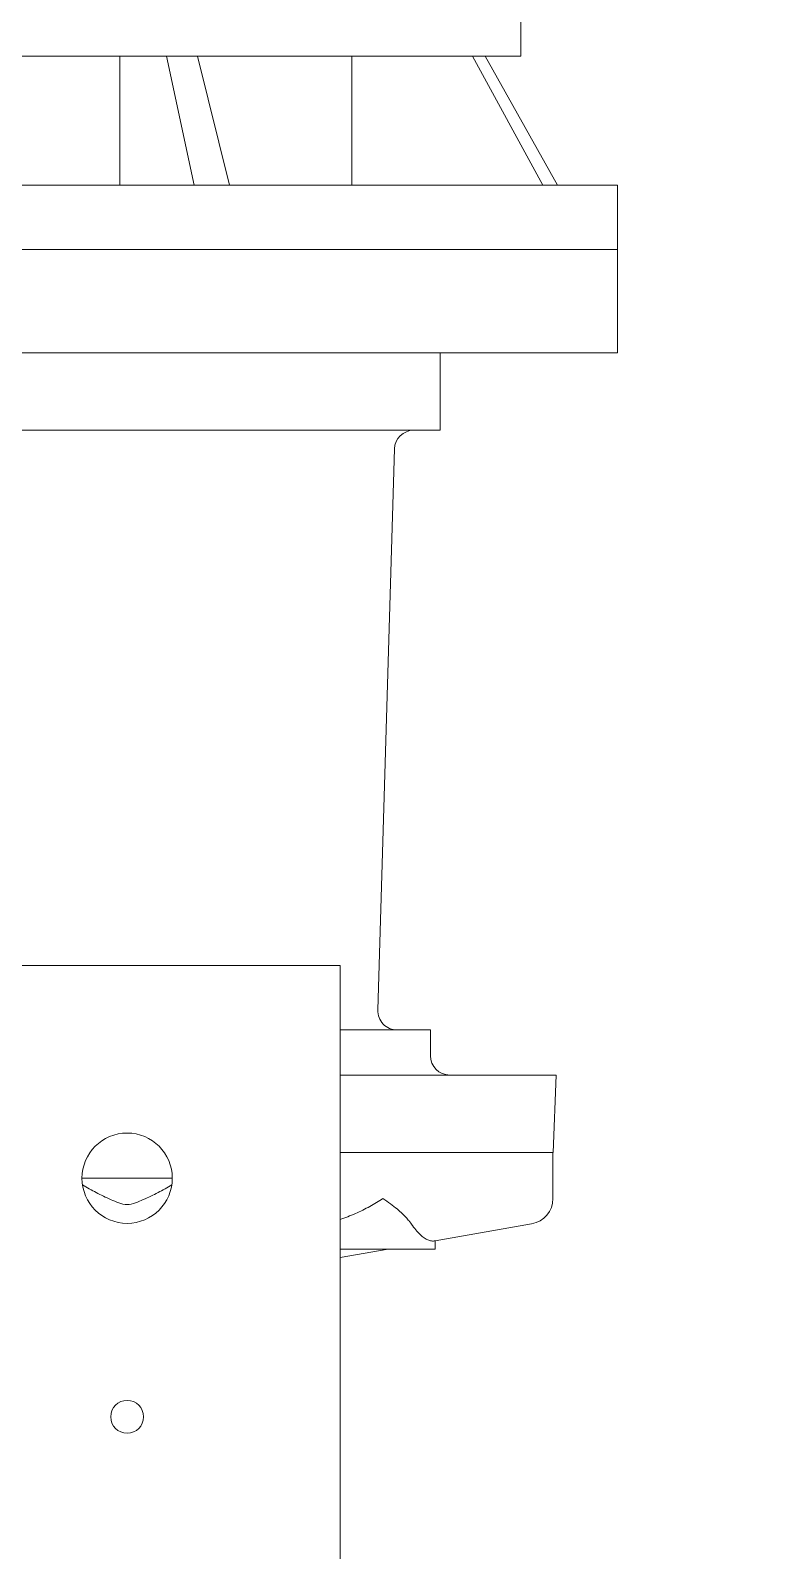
# Model space of a CAD drawing. Extents: x -965262 to 1142518, y -357520 to 71675.
# Drawn here: x -851746.3 to -851630.5, y -92212.1 to -91976.3 of the extents above; entities that cross this region are included whole.
import ezdxf

# ---------------------------------------------------------------- set-up
doc = ezdxf.new("R2010")
doc.units = 0
doc.header["$LTSCALE"] = 10
doc.layers.get('0').update_dxf_attribs({"linetype": 'CONTINUOUS', "lineweight": 30})
doc.layers.add('Оборудование', color=7, linetype='CONTINUOUS', lineweight=30)

msp = doc.modelspace()

# ---------------------------------------------------------------- hatches: boundary and pattern name
at = {"lineweight": 30, "true_color": 0x1b8828}
h = msp.add_hatch(color=106, dxfattribs=at)
h.dxf.hatch_style = 1
h.paths.add_polyline_path([(-851459.79, -90277.67), (-853359.79, -90277.67), (-853359.79, -94944.84), (-851459.79, -94944.84)])
h.paths.add_polyline_path([(-851559.79, -94844.84), (-853259.79, -94844.84), (-853259.79, -90344.85), (-851559.79, -90344.85)], flags=16)

# ---------------------------------------------------------------- linework, layer by layer
at = {"layer": 'Оборудование', "color": 7, "lineweight": 0}
for p, q in [((-851670.29, -91980.34, -2902.58), (-851670.29, -91824.34, -2902.58)), ((-851725.18, -91980.34, -2902.58), (-851785.41, -91980.34, -2902.58)), ((-851732.44, -91980.34, -2902.58), (-851732.44, -92000.34, -2902.58)), ((-851720.38, -91980.34, -2902.58), (-851725.18, -91980.34, -2902.58)), ((-851720.92, -92000.34, -2902.58), (-851725.18, -91980.34, -2902.58)), ((-851677.79, -91980.34, -2902.58), (-851720.38, -91980.34, -2902.58)), ((-851720.38, -91980.34, -2902.58), (-851715.45, -92000.34, -2902.58)), ((-851696.48, -91980.34, -2902.58), (-851696.48, -92000.34, -2902.58)), ((-851675.8, -91980.34, -2902.58), (-851677.79, -91980.34, -2902.58)), ((-851666.85, -92000.34, -2902.58), (-851677.79, -91980.34, -2902.58)), ((-851670.29, -91980.34, -2902.58), (-851675.8, -91980.34, -2902.58)), ((-851675.8, -91980.34, -2902.58), (-851664.58, -92000.34, -2902.58)), ((-851655.29, -92000.34, -2902.58), (-851855.29, -92000.34, -2902.58)), ((-851655.29, -92010.34, -2902.58), (-851655.29, -92000.34, -2902.58)), ((-851655.29, -92010.34, -2902.58), (-851855.29, -92010.34, -2902.58)), ((-851655.29, -92010.34, -2902.58), (-851855.29, -92010.34, -2902.58)), ((-851655.29, -92026.34, -2902.58), (-851655.29, -92010.34, -2902.58)), ((-851655.29, -92026.34, -2902.58), (-851855.29, -92026.34, -2902.58)), ((-851682.79, -92038.34, -2902.58), (-851682.79, -92026.34, -2902.58)), ((-851682.79, -92038.34, -2902.58), (-851777.79, -92038.34, -2902.58)), ((-851692.45, -92128.25, -2902.58), (-851689.87, -92041.25, -2902.58)), ((-851698.29, -92121.34, -2902.58), (-851781.83, -92121.34, -2902.58)), ((-851698.29, -92411.34, -2902.58), (-851698.29, -92121.34, -2902.58)), ((-851684.29, -92131.34, -2902.58), (-851698.29, -92131.34, -2902.58)), ((-851684.29, -92131.34, -2902.58), (-851684.29, -92135.34, -2902.58)), ((-851698.29, -92138.34, -2902.58), (-851664.82, -92138.34, -2902.58)), ((-851665.24, -92150.34, -2902.58), (-851664.82, -92138.34, -2902.58)), ((-851698.29, -92150.34, -2902.58), (-851665.24, -92150.34, -2902.58)), ((-851665.29, -92150.34, -2902.58), (-851665.29, -92157.48, -2902.58)), ((-851724.29, -92154.34, -2902.58), (-851738.29, -92154.34, -2902.58)), ((-851737.95, -92155.54, -2902.58), (-851738.21, -92155.39, -2902.58)), ((-851737.69, -92155.69, -2902.58), (-851737.95, -92155.54, -2902.58)), ((-851737.43, -92155.84, -2902.58), (-851737.69, -92155.69, -2902.58)), ((-851737.16, -92155.99, -2902.58), (-851737.43, -92155.84, -2902.58)), ((-851736.89, -92156.13, -2902.58), (-851737.16, -92155.99, -2902.58)), ((-851736.63, -92156.28, -2902.58), (-851736.89, -92156.13, -2902.58)), ((-851736.35, -92156.42, -2902.58), (-851736.63, -92156.28, -2902.58)), ((-851736.08, -92156.57, -2902.58), (-851736.35, -92156.42, -2902.58)), ((-851735.81, -92156.71, -2902.58), (-851736.08, -92156.57, -2902.58)), ((-851735.53, -92156.85, -2902.58), (-851735.81, -92156.71, -2902.58)), ((-851735.25, -92156.99, -2902.58), (-851735.53, -92156.85, -2902.58)), ((-851734.96, -92157.13, -2902.58), (-851735.25, -92156.99, -2902.58)), ((-851727.33, -92156.99, -2902.58), (-851727.62, -92157.13, -2902.58)), ((-851727.05, -92156.85, -2902.58), (-851727.33, -92156.99, -2902.58)), ((-851726.77, -92156.71, -2902.58), (-851727.05, -92156.85, -2902.58)), ((-851726.5, -92156.56, -2902.58), (-851726.77, -92156.71, -2902.58)), ((-851726.23, -92156.42, -2902.58), (-851726.5, -92156.56, -2902.58)), ((-851725.95, -92156.28, -2902.58), (-851726.23, -92156.42, -2902.58)), ((-851725.69, -92156.13, -2902.58), (-851725.95, -92156.28, -2902.58)), ((-851725.42, -92155.99, -2902.58), (-851725.69, -92156.13, -2902.58)), ((-851725.16, -92155.84, -2902.58), (-851725.42, -92155.99, -2902.58)), ((-851724.89, -92155.69, -2902.58), (-851725.16, -92155.84, -2902.58)), ((-851724.63, -92155.54, -2902.58), (-851724.89, -92155.69, -2902.58)), ((-851724.37, -92155.39, -2902.58), (-851724.63, -92155.54, -2902.58)), ((-851734.67, -92157.26, -2902.58), (-851734.96, -92157.13, -2902.58)), ((-851734.38, -92157.4, -2902.58), (-851734.67, -92157.26, -2902.58)), ((-851734.08, -92157.53, -2902.58), (-851734.38, -92157.4, -2902.58)), ((-851733.79, -92157.67, -2902.58), (-851734.08, -92157.53, -2902.58)), ((-851733.49, -92157.79, -2902.58), (-851733.79, -92157.67, -2902.58)), ((-851733.19, -92157.92, -2902.58), (-851733.49, -92157.79, -2902.58)), ((-851732.88, -92158.04, -2902.58), (-851733.19, -92157.92, -2902.58)), ((-851732.57, -92158.15, -2902.58), (-851732.88, -92158.04, -2902.58)), ((-851732.26, -92158.25, -2902.58), (-851732.57, -92158.15, -2902.58)), ((-851731.94, -92158.34, -2902.58), (-851732.26, -92158.25, -2902.58)), ((-851731.62, -92158.4, -2902.58), (-851731.94, -92158.34, -2902.58)), ((-851731.29, -92158.42, -2902.58), (-851731.62, -92158.4, -2902.58)), ((-851730.96, -92158.39, -2902.58), (-851731.29, -92158.42, -2902.58)), ((-851730.64, -92158.34, -2902.58), (-851730.96, -92158.39, -2902.58)), ((-851730.32, -92158.25, -2902.58), (-851730.64, -92158.34, -2902.58)), ((-851730.01, -92158.15, -2902.58), (-851730.32, -92158.25, -2902.58)), ((-851729.7, -92158.04, -2902.58), (-851730.01, -92158.15, -2902.58)), ((-851729.39, -92157.92, -2902.58), (-851729.7, -92158.04, -2902.58)), ((-851729.09, -92157.79, -2902.58), (-851729.39, -92157.92, -2902.58)), ((-851728.79, -92157.66, -2902.58), (-851729.09, -92157.79, -2902.58)), ((-851728.49, -92157.53, -2902.58), (-851728.79, -92157.66, -2902.58)), ((-851728.2, -92157.4, -2902.58), (-851728.49, -92157.53, -2902.58)), ((-851727.91, -92157.26, -2902.58), (-851728.2, -92157.4, -2902.58)), ((-851727.62, -92157.13, -2902.58), (-851727.91, -92157.26, -2902.58)), ((-851695.06, -92159.43, -2902.58), (-851694.78, -92159.29, -2902.58)), ((-851694.78, -92159.29, -2902.58), (-851694.5, -92159.15, -2902.58)), ((-851694.5, -92159.15, -2902.58), (-851694.22, -92159.01, -2902.58)), ((-851694.22, -92159.01, -2902.58), (-851693.95, -92158.86, -2902.58)), ((-851693.95, -92158.86, -2902.58), (-851693.68, -92158.71, -2902.58)), ((-851693.68, -92158.71, -2902.58), (-851693.41, -92158.57, -2902.58)), ((-851693.41, -92158.57, -2902.58), (-851693.15, -92158.41, -2902.58)), ((-851693.15, -92158.41, -2902.58), (-851692.89, -92158.26, -2902.58)), ((-851692.89, -92158.26, -2902.58), (-851692.63, -92158.11, -2902.58)), ((-851692.63, -92158.11, -2902.58), (-851692.38, -92157.95, -2902.58)), ((-851692.38, -92157.95, -2902.58), (-851692.13, -92157.8, -2902.58)), ((-851692.13, -92157.8, -2902.58), (-851691.89, -92157.64, -2902.58)), ((-851691.89, -92157.64, -2902.58), (-851691.65, -92157.48, -2902.58)), ((-851691.65, -92157.48, -2902.58), (-851691.34, -92157.69, -2902.58)), ((-851691.34, -92157.69, -2902.58), (-851691.05, -92157.9, -2902.58)), ((-851691.05, -92157.9, -2902.58), (-851690.76, -92158.1, -2902.58)), ((-851690.76, -92158.1, -2902.58), (-851690.48, -92158.31, -2902.58)), ((-851690.48, -92158.31, -2902.58), (-851690.21, -92158.51, -2902.58)), ((-851690.21, -92158.51, -2902.58), (-851689.95, -92158.72, -2902.58)), ((-851689.95, -92158.72, -2902.58), (-851689.7, -92158.92, -2902.58)), ((-851689.7, -92158.92, -2902.58), (-851689.46, -92159.11, -2902.58)), ((-851689.46, -92159.11, -2902.58), (-851689.23, -92159.31, -2902.58)), ((-851689.23, -92159.31, -2902.58), (-851689.02, -92159.5, -2902.58)), ((-851698.29, -92160.72, -2902.58), (-851697.99, -92160.63, -2902.58)), ((-851697.99, -92160.63, -2902.58), (-851697.7, -92160.52, -2902.58)), ((-851697.7, -92160.52, -2902.58), (-851697.4, -92160.42, -2902.58)), ((-851697.4, -92160.42, -2902.58), (-851697.1, -92160.31, -2902.58)), ((-851697.1, -92160.31, -2902.58), (-851696.81, -92160.19, -2902.58)), ((-851696.81, -92160.19, -2902.58), (-851696.51, -92160.07, -2902.58)), ((-851696.51, -92160.07, -2902.58), (-851696.21, -92159.95, -2902.58)), ((-851696.21, -92159.95, -2902.58), (-851695.92, -92159.83, -2902.58)), ((-851695.92, -92159.83, -2902.58), (-851695.63, -92159.7, -2902.58)), ((-851695.63, -92159.7, -2902.58), (-851695.35, -92159.56, -2902.58)), ((-851695.35, -92159.56, -2902.58), (-851695.06, -92159.43, -2902.58)), ((-851689.02, -92159.5, -2902.58), (-851688.81, -92159.68, -2902.58)), ((-851688.81, -92159.68, -2902.58), (-851688.62, -92159.87, -2902.58)), ((-851688.62, -92159.87, -2902.58), (-851688.44, -92160.04, -2902.58)), ((-851688.44, -92160.04, -2902.58), (-851688.26, -92160.21, -2902.58)), ((-851688.26, -92160.21, -2902.58), (-851688.11, -92160.38, -2902.58)), ((-851688.11, -92160.38, -2902.58), (-851687.96, -92160.53, -2902.58)), ((-851687.96, -92160.53, -2902.58), (-851687.83, -92160.68, -2902.58)), ((-851687.83, -92160.68, -2902.58), (-851687.71, -92160.82, -2902.58)), ((-851687.71, -92160.82, -2902.58), (-851687.6, -92160.95, -2902.58)), ((-851687.6, -92160.95, -2902.58), (-851687.51, -92161.06, -2902.58)), ((-851687.51, -92161.06, -2902.58), (-851687.44, -92161.16, -2902.58)), ((-851687.44, -92161.16, -2902.58), (-851687.38, -92161.25, -2902.58)), ((-851687.38, -92161.25, -2902.58), (-851687.33, -92161.32, -2902.58)), ((-851687.33, -92161.32, -2902.58), (-851687.29, -92161.38, -2902.58)), ((-851687.27, -92161.42, -2902.58), (-851687.08, -92161.68, -2902.58)), ((-851687.08, -92161.68, -2902.58), (-851686.9, -92161.93, -2902.58)), ((-851683.53, -92164.05, -2902.58), (-851668.6, -92161.42, -2902.58)), ((-851686.9, -92161.93, -2902.58), (-851686.72, -92162.16, -2902.58)), ((-851686.72, -92162.16, -2902.58), (-851686.55, -92162.37, -2902.58)), ((-851686.55, -92162.37, -2902.58), (-851686.38, -92162.57, -2902.58)), ((-851686.38, -92162.57, -2902.58), (-851686.21, -92162.75, -2902.58)), ((-851686.21, -92162.75, -2902.58), (-851686.05, -92162.92, -2902.58)), ((-851686.05, -92162.92, -2902.58), (-851685.89, -92163.08, -2902.58)), ((-851685.89, -92163.08, -2902.58), (-851685.73, -92163.23, -2902.58)), ((-851685.73, -92163.23, -2902.58), (-851685.58, -92163.36, -2902.58)), ((-851685.58, -92163.36, -2902.58), (-851685.42, -92163.48, -2902.58)), ((-851685.42, -92163.48, -2902.58), (-851685.27, -92163.59, -2902.58)), ((-851685.27, -92163.59, -2902.58), (-851685.12, -92163.69, -2902.58)), ((-851685.12, -92163.69, -2902.58), (-851684.97, -92163.77, -2902.58)), ((-851684.97, -92163.77, -2902.58), (-851684.83, -92163.85, -2902.58)), ((-851684.83, -92163.85, -2902.58), (-851684.68, -92163.91, -2902.58)), ((-851684.68, -92163.91, -2902.58), (-851684.54, -92163.97, -2902.58)), ((-851684.54, -92163.97, -2902.58), (-851684.39, -92164.01, -2902.58)), ((-851684.39, -92164.01, -2902.58), (-851684.25, -92164.04, -2902.58)), ((-851684.25, -92164.04, -2902.58), (-851684.11, -92164.07, -2902.58)), ((-851684.11, -92164.07, -2902.58), (-851683.97, -92164.08, -2902.58)), ((-851683.97, -92164.08, -2902.58), (-851683.83, -92164.08, -2902.58)), ((-851683.83, -92164.08, -2902.58), (-851683.68, -92164.07, -2902.58)), ((-851683.68, -92164.07, -2902.58), (-851683.54, -92164.06, -2902.58)), ((-851683.54, -92164.06, -2902.58), (-851683.53, -92164.05, -2902.58)), ((-851683.53, -92165.34, -2902.58), (-851683.53, -92164.05, -2902.58)), ((-851687.29, -92165.34, -2902.58), (-851698.29, -92165.34, -2902.58)), ((-851698.29, -92166.66, -2902.58), (-851690.81, -92165.34, -2902.58)), ((-851687.29, -92165.34, -2902.58), (-851683.54, -92165.34, -2902.58)), ((-851683.54, -92165.34, -2902.58), (-851683.53, -92165.34, -2902.58))]:
    msp.add_line(p, q, dxfattribs=at)
for centre, radius, start, end in [((-851686.87, -92041.34, -2902.58), 3, 90.0001, 178.3), ((-851689.45, -92128.34, -2902.58), 3, 178.3, 270), ((-851681.29, -92135.34, -2902.58), 3, 180, 270), ((-851731.29, -92154.34, -2902.58), 7, 90, 270), ((-851731.29, -92154.34, -2902.58), 7, 270, 90), ((-851669.29, -92157.48, -2902.58), 4, 280, 0), ((-851731.29, -92191.34, -2902.58), 2.55, 90, 270), ((-851731.29, -92191.34, -2902.58), 2.55, 270, 90)]:
    msp.add_arc(centre, radius, start, end, dxfattribs=at)
msp.add_ellipse((-851687.19, -92149.66, -2902.58), major_axis=(0, -11.81), ratio=0.069756, start_param=6.156254, end_param=6.184174, dxfattribs=at)

doc.saveas('drawing.dxf')
